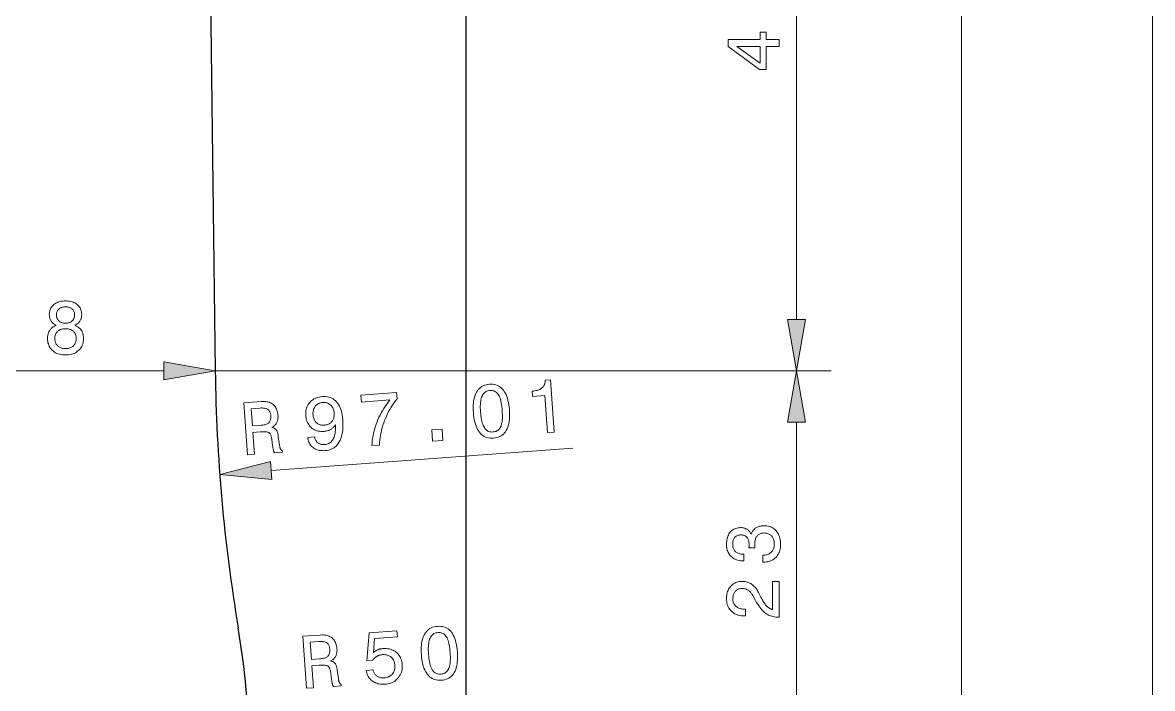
# Model space of a CAD drawing. Extents: x 0 to 297, y 0 to 420.
# Drawn here: x 152.8 to 217.7, y 186.9 to 225.1 of the extents above; entities that cross this region are included whole.
import ezdxf

# ---------------------------------------------------------------- set-up
doc = ezdxf.new("R2010")
doc.units = 0

msp = doc.modelspace()

# ---------------------------------------------------------------- linework, layer by layer
at = {"color": 7, "lineweight": 13}
for p, q in [((206.778, 143.08), (206.778, 335.171)), ((217.747, 139.08), (217.747, 335.171)), ((197.297, 208.08), (197.297, 242.171)), ((136.054, 205.125), (160.946, 205.125)), ((163.9, 205.125), (199.297, 205.125)), ((163.9, 205.125), (199.297, 205.125))]:
    msp.add_line(p, q, dxfattribs=at)
at = {"color": 7, "lineweight": 30}
for p, q in [((163.4, 245.125), (163.9, 205.125)), ((178.325, 142.025), (178.325, 234.025))]:
    msp.add_line(p, q, dxfattribs=at)
at = {"color": 7, "lineweight": 13, "ltscale": 0.427279}
msp.add_line((197.297, 185.08), (197.297, 202.171), dxfattribs=at)
at = {"color": 7, "lineweight": 13, "ltscale": 0.434595}
msp.add_line((167.103, 199.397), (184.44, 200.68), dxfattribs=at)
at = {"color": 7, "lineweight": 13}
for points in [[(196.297, 223.763), (195.555, 223.763), (195.555, 222.445), (195.175, 222.445), (193.364, 223.759), (193.364, 224.151), (195.209, 224.151), (195.209, 224.579), (195.555, 224.579), (195.555, 224.151), (196.297, 224.151)], [(195.209, 222.808), (195.209, 223.763), (193.866, 223.763)], [(154.759, 207.74), (154.72, 207.759), (154.684, 207.779), (154.649, 207.8), (154.616, 207.823), (154.585, 207.847), (154.557, 207.872), (154.53, 207.899), (154.505, 207.927), (154.482, 207.956), (154.462, 207.987), (154.443, 208.019), (154.426, 208.052), (154.411, 208.087), (154.398, 208.123), (154.387, 208.161), (154.378, 208.2), (154.371, 208.24), (154.366, 208.282), (154.363, 208.326), (154.362, 208.371), (154.365, 208.438), (154.373, 208.503), (154.386, 208.565), (154.404, 208.625), (154.427, 208.682), (154.455, 208.737), (154.489, 208.789), (154.528, 208.838), (154.572, 208.885), (154.621, 208.929), (154.674, 208.97), (154.73, 209.007), (154.79, 209.039), (154.852, 209.067), (154.918, 209.09), (154.987, 209.11), (155.059, 209.125), (155.134, 209.136), (155.213, 209.142), (155.294, 209.144), (155.376, 209.142), (155.455, 209.136), (155.53, 209.125), (155.602, 209.11), (155.671, 209.09), (155.737, 209.067), (155.8, 209.039), (155.859, 209.007), (155.915, 208.97), (155.968, 208.929), (156.017, 208.885), (156.06, 208.838), (156.099, 208.789), (156.132, 208.737), (156.16, 208.682), (156.183, 208.625), (156.201, 208.565), (156.214, 208.503), (156.221, 208.438), (156.224, 208.371), (156.223, 208.325), (156.22, 208.282), (156.215, 208.239), (156.208, 208.199), (156.2, 208.159), (156.189, 208.121), (156.176, 208.085), (156.162, 208.05), (156.145, 208.017), (156.127, 207.985), (156.107, 207.954), (156.084, 207.925), (156.06, 207.897), (156.033, 207.871), (156.004, 207.846), (155.973, 207.822), (155.941, 207.799), (155.906, 207.778), (155.869, 207.759), (155.83, 207.74), (155.878, 207.721), (155.924, 207.699), (155.967, 207.676), (156.008, 207.65), (156.046, 207.623), (156.082, 207.593), (156.116, 207.562), (156.147, 207.528), (156.176, 207.493), (156.202, 207.456), (156.226, 207.416), (156.247, 207.375), (156.266, 207.333), (156.282, 207.288), (156.296, 207.242), (156.307, 207.194), (156.316, 207.145), (156.322, 207.093), (156.326, 207.04), (156.327, 206.985), (156.325, 206.901), (156.316, 206.82), (156.302, 206.742), (156.283, 206.668), (156.257, 206.597), (156.227, 206.53), (156.19, 206.466), (156.149, 206.406), (156.101, 206.349), (156.048, 206.296), (155.99, 206.247), (155.928, 206.203), (155.863, 206.165), (155.793, 206.131), (155.72, 206.103), (155.643, 206.08), (155.561, 206.062), (155.476, 206.049), (155.387, 206.041), (155.294, 206.039), (155.201, 206.041), (155.112, 206.049), (155.027, 206.062), (154.946, 206.08), (154.869, 206.103), (154.796, 206.131), (154.726, 206.165), (154.661, 206.203), (154.599, 206.247), (154.542, 206.296), (154.489, 206.349), (154.441, 206.406), (154.4, 206.466), (154.364, 206.53), (154.333, 206.597), (154.308, 206.668), (154.288, 206.742), (154.275, 206.82), (154.266, 206.901), (154.263, 206.985), (154.265, 207.04), (154.268, 207.093), (154.275, 207.145), (154.283, 207.194), (154.295, 207.242), (154.309, 207.288), (154.325, 207.333), (154.344, 207.375), (154.365, 207.416), (154.389, 207.456), (154.415, 207.493), (154.444, 207.528), (154.475, 207.562), (154.508, 207.593), (154.544, 207.623), (154.582, 207.65), (154.623, 207.676), (154.666, 207.699), (154.711, 207.721)], [(154.774, 208.337), (154.775, 208.295), (154.779, 208.254), (154.786, 208.215), (154.796, 208.178), (154.809, 208.143), (154.825, 208.109), (154.843, 208.077), (154.865, 208.047), (154.889, 208.018), (154.916, 207.991), (154.945, 207.966), (154.977, 207.944), (155.01, 207.924), (155.045, 207.907), (155.082, 207.893), (155.12, 207.881), (155.161, 207.872), (155.204, 207.866), (155.248, 207.862), (155.294, 207.86), (155.341, 207.862), (155.386, 207.866), (155.429, 207.872), (155.47, 207.881), (155.509, 207.893), (155.546, 207.907), (155.581, 207.924), (155.614, 207.944), (155.645, 207.966), (155.675, 207.991), (155.702, 208.018), (155.726, 208.047), (155.747, 208.077), (155.766, 208.109), (155.782, 208.143), (155.794, 208.178), (155.804, 208.215), (155.811, 208.254), (155.816, 208.295), (155.817, 208.337), (155.816, 208.379), (155.812, 208.419), (155.805, 208.458), (155.795, 208.494), (155.782, 208.529), (155.767, 208.562), (155.749, 208.593), (155.728, 208.622), (155.704, 208.65), (155.678, 208.675), (155.649, 208.699), (155.618, 208.72), (155.585, 208.738), (155.55, 208.754), (155.512, 208.768), (155.473, 208.779), (155.432, 208.787), (155.388, 208.794), (155.342, 208.797), (155.294, 208.799), (155.247, 208.797), (155.201, 208.794), (155.158, 208.787), (155.117, 208.779), (155.078, 208.768), (155.041, 208.754), (155.005, 208.738), (154.972, 208.72), (154.942, 208.699), (154.913, 208.675), (154.886, 208.65), (154.863, 208.622), (154.842, 208.593), (154.824, 208.562), (154.808, 208.529), (154.796, 208.494), (154.786, 208.458), (154.779, 208.419), (154.775, 208.379)], [(196.776, 208.08), (197.297, 205.125), (197.818, 208.08)], [(154.679, 206.994), (154.68, 206.94), (154.685, 206.889), (154.694, 206.84), (154.705, 206.793), (154.72, 206.749), (154.738, 206.706), (154.76, 206.666), (154.785, 206.629), (154.813, 206.594), (154.844, 206.561), (154.878, 206.53), (154.915, 206.503), (154.954, 206.479), (154.996, 206.459), (155.039, 206.441), (155.086, 206.427), (155.134, 206.416), (155.185, 206.408), (155.239, 206.403), (155.294, 206.401), (155.35, 206.403), (155.404, 206.408), (155.455, 206.416), (155.504, 206.427), (155.551, 206.441), (155.595, 206.459), (155.636, 206.479), (155.675, 206.503), (155.712, 206.53), (155.747, 206.561), (155.778, 206.594), (155.806, 206.629), (155.831, 206.666), (155.852, 206.706), (155.871, 206.749), (155.886, 206.793), (155.897, 206.84), (155.905, 206.889), (155.91, 206.94), (155.912, 206.994), (155.91, 207.044), (155.905, 207.092), (155.897, 207.137), (155.886, 207.181), (155.871, 207.222), (155.853, 207.262), (155.831, 207.299), (155.807, 207.334), (155.779, 207.367), (155.748, 207.398), (155.713, 207.426), (155.677, 207.451), (155.638, 207.473), (155.596, 207.493), (155.552, 207.509), (155.505, 207.522), (155.456, 207.533), (155.405, 207.54), (155.351, 207.545), (155.294, 207.546), (155.238, 207.545), (155.184, 207.54), (155.133, 207.533), (155.084, 207.522), (155.038, 207.509), (154.994, 207.493), (154.953, 207.473), (154.914, 207.451), (154.877, 207.426), (154.843, 207.398), (154.812, 207.367), (154.784, 207.334), (154.759, 207.299), (154.738, 207.262), (154.72, 207.222), (154.705, 207.181), (154.693, 207.137), (154.685, 207.092), (154.68, 207.044)], [(160.946, 204.604), (163.9, 205.125), (160.946, 205.646)], [(182.988, 201.575), (182.83, 203.703), (182.132, 203.651), (182.11, 203.956), (182.185, 203.964), (182.255, 203.974), (182.322, 203.987), (182.384, 204.002), (182.442, 204.019), (182.496, 204.039), (182.546, 204.061), (182.592, 204.085), (182.634, 204.111), (182.671, 204.14), (182.705, 204.172), (182.736, 204.206), (182.763, 204.244), (182.787, 204.284), (182.808, 204.328), (182.826, 204.375), (182.84, 204.425), (182.851, 204.478), (182.859, 204.534), (182.864, 204.593), (183.156, 204.615), (183.379, 201.604)], [(197.818, 202.171), (197.297, 205.125), (196.776, 202.171)], [(172.898, 200.828), (172.909, 200.973), (172.924, 201.116), (172.943, 201.258), (172.966, 201.397), (172.994, 201.536), (173.026, 201.672), (173.062, 201.806), (173.102, 201.939), (173.147, 202.071), (173.195, 202.2), (173.248, 202.328), (173.306, 202.456), (173.368, 202.583), (173.436, 202.709), (173.507, 202.834), (173.584, 202.959), (173.665, 203.083), (173.751, 203.206), (173.841, 203.329), (173.937, 203.451), (172.301, 203.329), (172.272, 203.723), (174.322, 203.874), (174.348, 203.517), (174.256, 203.398), (174.169, 203.277), (174.086, 203.155), (174.007, 203.032), (173.932, 202.907), (173.862, 202.781), (173.796, 202.653), (173.735, 202.524), (173.678, 202.394), (173.625, 202.263), (173.576, 202.13), (173.532, 201.995), (173.492, 201.859), (173.457, 201.721), (173.425, 201.581), (173.398, 201.44), (173.376, 201.298), (173.357, 201.154), (173.343, 201.008), (173.333, 200.861)], [(178.73, 202.727), (178.721, 202.875), (178.719, 203.017), (178.722, 203.152), (178.731, 203.279), (178.746, 203.4), (178.767, 203.514), (178.794, 203.622), (178.827, 203.722), (178.865, 203.815), (178.909, 203.902), (178.959, 203.981), (179.014, 204.053), (179.075, 204.117), (179.141, 204.174), (179.212, 204.223), (179.289, 204.265), (179.372, 204.299), (179.46, 204.325), (179.553, 204.344), (179.651, 204.355), (179.751, 204.359), (179.847, 204.354), (179.938, 204.341), (180.025, 204.32), (180.107, 204.29), (180.185, 204.253), (180.259, 204.207), (180.328, 204.152), (180.393, 204.09), (180.453, 204.019), (180.509, 203.941), (180.56, 203.854), (180.607, 203.76), (180.648, 203.658), (180.685, 203.548), (180.718, 203.43), (180.746, 203.304), (180.769, 203.171), (180.787, 203.029), (180.801, 202.88), (180.809, 202.731), (180.812, 202.589), (180.808, 202.454), (180.8, 202.326), (180.785, 202.205), (180.764, 202.091), (180.738, 201.985), (180.706, 201.885), (180.668, 201.792), (180.624, 201.707), (180.575, 201.628), (180.52, 201.557), (180.46, 201.494), (180.394, 201.438), (180.322, 201.389), (180.245, 201.348), (180.162, 201.315), (180.074, 201.288), (179.98, 201.27), (179.881, 201.258), (179.781, 201.255), (179.686, 201.26), (179.596, 201.273), (179.509, 201.294), (179.427, 201.324), (179.349, 201.361), (179.275, 201.407), (179.206, 201.462), (179.141, 201.524), (179.08, 201.594), (179.023, 201.673), (178.972, 201.759), (178.925, 201.853), (178.883, 201.955), (178.845, 202.064), (178.813, 202.182), (178.785, 202.306), (178.762, 202.439), (178.743, 202.579)], [(179.142, 202.758), (179.152, 202.637), (179.165, 202.524), (179.181, 202.417), (179.199, 202.318), (179.219, 202.225), (179.242, 202.139), (179.268, 202.06), (179.296, 201.988), (179.327, 201.922), (179.36, 201.864), (179.396, 201.811), (179.435, 201.765), (179.477, 201.725), (179.522, 201.691), (179.57, 201.663), (179.621, 201.641), (179.675, 201.624), (179.732, 201.614), (179.792, 201.61), (179.854, 201.612), (179.917, 201.619), (179.976, 201.632), (180.031, 201.65), (180.082, 201.674), (180.129, 201.703), (180.172, 201.738), (180.211, 201.778), (180.247, 201.823), (180.278, 201.874), (180.305, 201.93), (180.329, 201.993), (180.349, 202.061), (180.366, 202.137), (180.379, 202.219), (180.389, 202.308), (180.396, 202.403), (180.399, 202.505), (180.398, 202.613), (180.394, 202.728), (180.386, 202.85), (180.376, 202.971), (180.363, 203.086), (180.348, 203.194), (180.33, 203.294), (180.309, 203.388), (180.287, 203.474), (180.261, 203.553), (180.234, 203.626), (180.203, 203.691), (180.171, 203.749), (180.135, 203.801), (180.097, 203.846), (180.055, 203.886), (180.011, 203.92), (179.963, 203.948), (179.912, 203.97), (179.858, 203.986), (179.801, 203.996), (179.741, 204), (179.678, 203.998), (179.615, 203.99), (179.557, 203.977), (179.502, 203.959), (179.451, 203.935), (179.404, 203.906), (179.361, 203.871), (179.321, 203.83), (179.286, 203.784), (179.254, 203.733), (179.226, 203.676), (179.202, 203.613), (179.181, 203.544), (179.164, 203.468), (179.15, 203.386), (179.14, 203.297), (179.133, 203.202), (179.13, 203.101), (179.13, 202.993), (179.134, 202.878)], [(165.757, 200.3), (165.536, 203.288), (166.535, 203.362), (166.621, 203.366), (166.704, 203.365), (166.783, 203.36), (166.857, 203.35), (166.928, 203.336), (166.995, 203.317), (167.058, 203.293), (167.117, 203.265), (167.173, 203.231), (167.224, 203.194), (167.271, 203.151), (167.314, 203.105), (167.353, 203.054), (167.387, 202.999), (167.417, 202.939), (167.443, 202.875), (167.464, 202.807), (167.481, 202.735), (167.494, 202.658), (167.502, 202.577), (167.505, 202.528), (167.505, 202.481), (167.504, 202.435), (167.5, 202.391), (167.494, 202.348), (167.486, 202.306), (167.476, 202.266), (167.464, 202.227), (167.449, 202.189), (167.433, 202.153), (167.415, 202.118), (167.394, 202.085), (167.372, 202.053), (167.347, 202.023), (167.32, 201.994), (167.292, 201.966), (167.261, 201.94), (167.228, 201.916), (167.194, 201.892), (167.157, 201.871), (167.19, 201.862), (167.221, 201.853), (167.25, 201.842), (167.277, 201.829), (167.303, 201.816), (167.327, 201.801), (167.349, 201.784), (167.369, 201.767), (167.388, 201.748), (167.404, 201.727), (167.42, 201.705), (167.435, 201.678), (167.449, 201.649), (167.462, 201.616), (167.474, 201.579), (167.485, 201.54), (167.496, 201.496), (167.506, 201.45), (167.515, 201.4), (167.523, 201.346), (167.591, 200.863), (167.595, 200.832), (167.6, 200.803), (167.605, 200.776), (167.611, 200.751), (167.616, 200.727), (167.622, 200.705), (167.628, 200.685), (167.635, 200.666), (167.641, 200.65), (167.648, 200.634), (167.655, 200.62), (167.663, 200.607), (167.672, 200.595), (167.681, 200.583), (167.691, 200.573), (167.701, 200.562), (167.712, 200.553), (167.724, 200.545), (167.736, 200.537), (167.749, 200.53), (167.755, 200.448), (167.303, 200.414), (167.296, 200.424), (167.29, 200.435), (167.284, 200.447), (167.277, 200.459), (167.271, 200.473), (167.266, 200.487), (167.26, 200.503), (167.254, 200.52), (167.249, 200.537), (167.244, 200.556), (167.239, 200.576), (167.233, 200.597), (167.228, 200.619), (167.223, 200.643), (167.218, 200.668), (167.214, 200.695), (167.209, 200.723), (167.204, 200.752), (167.2, 200.782), (167.195, 200.814), (167.145, 201.2), (167.137, 201.256), (167.127, 201.308), (167.116, 201.355), (167.103, 201.399), (167.089, 201.438), (167.074, 201.473), (167.057, 201.504), (167.038, 201.531), (167.019, 201.553), (166.997, 201.571), (166.972, 201.586), (166.941, 201.599), (166.904, 201.61), (166.861, 201.618), (166.812, 201.624), (166.756, 201.628), (166.695, 201.63), (166.627, 201.629), (166.553, 201.626), (166.474, 201.621), (166.064, 201.591), (166.157, 200.33)], [(169.219, 201.3), (169.614, 201.33), (169.621, 201.286), (169.63, 201.244), (169.641, 201.205), (169.656, 201.168), (169.672, 201.132), (169.691, 201.1), (169.713, 201.069), (169.737, 201.04), (169.763, 201.014), (169.792, 200.99), (169.824, 200.968), (169.857, 200.949), (169.891, 200.932), (169.928, 200.919), (169.967, 200.907), (170.007, 200.899), (170.05, 200.893), (170.094, 200.89), (170.14, 200.89), (170.188, 200.892), (170.251, 200.9), (170.312, 200.912), (170.369, 200.93), (170.422, 200.953), (170.472, 200.981), (170.519, 201.014), (170.562, 201.052), (170.601, 201.095), (170.638, 201.144), (170.67, 201.197), (170.699, 201.256), (170.725, 201.321), (170.748, 201.39), (170.767, 201.465), (170.783, 201.546), (170.796, 201.632), (170.805, 201.723), (170.812, 201.82), (170.814, 201.922), (170.814, 202.029), (170.79, 201.995), (170.766, 201.963), (170.74, 201.932), (170.713, 201.903), (170.685, 201.875), (170.655, 201.849), (170.624, 201.824), (170.593, 201.8), (170.559, 201.779), (170.525, 201.758), (170.49, 201.74), (170.453, 201.723), (170.416, 201.707), (170.378, 201.693), (170.338, 201.681), (170.298, 201.671), (170.257, 201.662), (170.215, 201.654), (170.172, 201.649), (170.128, 201.644), (170.044, 201.641), (169.963, 201.643), (169.885, 201.651), (169.81, 201.665), (169.738, 201.684), (169.668, 201.709), (169.602, 201.74), (169.538, 201.776), (169.476, 201.818), (169.418, 201.866), (169.363, 201.918), (169.314, 201.974), (169.27, 202.035), (169.23, 202.099), (169.196, 202.167), (169.167, 202.238), (169.142, 202.314), (169.123, 202.394), (169.109, 202.477), (169.1, 202.564), (169.096, 202.652), (169.098, 202.737), (169.106, 202.819), (169.12, 202.899), (169.14, 202.975), (169.166, 203.048), (169.197, 203.118), (169.234, 203.186), (169.278, 203.25), (169.327, 203.311), (169.381, 203.368), (169.439, 203.42), (169.5, 203.467), (169.566, 203.508), (169.635, 203.544), (169.709, 203.575), (169.786, 203.6), (169.867, 203.62), (169.952, 203.635), (170.041, 203.644), (170.144, 203.648), (170.242, 203.644), (170.335, 203.633), (170.425, 203.614), (170.51, 203.587), (170.591, 203.553), (170.667, 203.511), (170.739, 203.462), (170.807, 203.405), (170.87, 203.34), (170.929, 203.268), (170.982, 203.189), (171.03, 203.103), (171.074, 203.011), (171.112, 202.911), (171.145, 202.805), (171.173, 202.692), (171.196, 202.572), (171.214, 202.445), (171.226, 202.311), (171.235, 202.153), (171.237, 202.002), (171.233, 201.857), (171.222, 201.72), (171.205, 201.589), (171.181, 201.466), (171.151, 201.35), (171.115, 201.24), (171.072, 201.138), (171.022, 201.043), (170.966, 200.955), (170.905, 200.876), (170.838, 200.805), (170.765, 200.742), (170.687, 200.688), (170.603, 200.642), (170.513, 200.605), (170.417, 200.576), (170.316, 200.555), (170.209, 200.543), (170.126, 200.539), (170.046, 200.54), (169.968, 200.545), (169.894, 200.556), (169.823, 200.571), (169.756, 200.591), (169.691, 200.615), (169.629, 200.645), (169.571, 200.679), (169.516, 200.718), (169.464, 200.761), (169.418, 200.807), (169.376, 200.857), (169.339, 200.91), (169.307, 200.966), (169.28, 201.026), (169.257, 201.09), (169.24, 201.157), (169.227, 201.227)], [(169.516, 202.599), (169.522, 202.542), (169.531, 202.488), (169.542, 202.437), (169.557, 202.388), (169.575, 202.341), (169.596, 202.297), (169.62, 202.256), (169.648, 202.217), (169.678, 202.181), (169.711, 202.147), (169.747, 202.117), (169.784, 202.09), (169.823, 202.067), (169.865, 202.047), (169.907, 202.031), (169.952, 202.019), (169.999, 202.01), (170.047, 202.005), (170.097, 202.003), (170.15, 202.005), (170.207, 202.011), (170.262, 202.021), (170.314, 202.033), (170.363, 202.049), (170.409, 202.068), (170.452, 202.09), (170.493, 202.115), (170.531, 202.144), (170.566, 202.176), (170.598, 202.211), (170.628, 202.249), (170.653, 202.289), (170.675, 202.332), (170.694, 202.376), (170.709, 202.423), (170.72, 202.473), (170.728, 202.524), (170.733, 202.578), (170.733, 202.635), (170.731, 202.693), (170.725, 202.752), (170.716, 202.808), (170.703, 202.861), (170.688, 202.912), (170.669, 202.96), (170.647, 203.005), (170.622, 203.048), (170.594, 203.088), (170.563, 203.125), (170.528, 203.159), (170.491, 203.19), (170.452, 203.218), (170.411, 203.242), (170.368, 203.262), (170.323, 203.278), (170.275, 203.291), (170.226, 203.299), (170.175, 203.305), (170.122, 203.306), (170.066, 203.304), (170.014, 203.298), (169.963, 203.289), (169.915, 203.276), (169.87, 203.26), (169.826, 203.24), (169.786, 203.217), (169.747, 203.19), (169.711, 203.16), (169.677, 203.127), (169.645, 203.09), (169.617, 203.05), (169.592, 203.008), (169.57, 202.964), (169.552, 202.918), (169.537, 202.87), (169.526, 202.82), (169.518, 202.768), (169.514, 202.714), (169.513, 202.657)], [(166.451, 202.987), (165.963, 202.951), (166.037, 201.957), (166.497, 201.991), (166.565, 201.997), (166.629, 202.005), (166.688, 202.016), (166.743, 202.028), (166.793, 202.042), (166.839, 202.058), (166.88, 202.076), (166.917, 202.096), (166.95, 202.119), (166.978, 202.143), (167.003, 202.169), (167.024, 202.199), (167.043, 202.231), (167.058, 202.266), (167.071, 202.305), (167.08, 202.345), (167.087, 202.389), (167.091, 202.436), (167.091, 202.485), (167.089, 202.538), (167.083, 202.589), (167.076, 202.637), (167.066, 202.682), (167.053, 202.724), (167.038, 202.763), (167.02, 202.798), (167, 202.83), (166.977, 202.859), (166.952, 202.885), (166.924, 202.907), (166.893, 202.927), (166.858, 202.944), (166.82, 202.958), (166.778, 202.97), (166.733, 202.98), (166.684, 202.986), (166.631, 202.99), (166.575, 202.992), (166.514, 202.991)], [(176.388, 201.087), (176.341, 201.728), (176.936, 201.772), (176.983, 201.131)], [(167.065, 199.916), (164.157, 199.179), (167.142, 198.877)], [(195.356, 194.135), (195.356, 194.533), (195.418, 194.536), (195.477, 194.542), (195.533, 194.552), (195.587, 194.564), (195.637, 194.58), (195.685, 194.599), (195.729, 194.621), (195.771, 194.647), (195.81, 194.675), (195.847, 194.707), (195.88, 194.742), (195.909, 194.78), (195.935, 194.82), (195.958, 194.863), (195.977, 194.908), (195.993, 194.957), (196.005, 195.007), (196.013, 195.061), (196.019, 195.117), (196.02, 195.176), (196.019, 195.234), (196.014, 195.289), (196.006, 195.342), (195.995, 195.392), (195.981, 195.44), (195.964, 195.485), (195.943, 195.528), (195.919, 195.568), (195.892, 195.606), (195.862, 195.641), (195.83, 195.673), (195.794, 195.702), (195.757, 195.728), (195.717, 195.75), (195.675, 195.768), (195.63, 195.784), (195.583, 195.796), (195.534, 195.804), (195.482, 195.809), (195.428, 195.811), (195.379, 195.809), (195.332, 195.804), (195.287, 195.796), (195.245, 195.784), (195.205, 195.769), (195.167, 195.751), (195.131, 195.729), (195.097, 195.704), (195.066, 195.675), (195.037, 195.643), (195.01, 195.608), (194.986, 195.571), (194.965, 195.53), (194.947, 195.487), (194.932, 195.442), (194.919, 195.393), (194.909, 195.342), (194.902, 195.288), (194.898, 195.231), (194.897, 195.172), (194.897, 195.164), (194.897, 195.155), (194.897, 195.146), (194.897, 195.138), (194.897, 195.129), (194.898, 195.12), (194.898, 195.111), (194.898, 195.102), (194.898, 195.093), (194.899, 195.084), (194.899, 195.074), (194.9, 195.064), (194.9, 195.053), (194.901, 195.042), (194.902, 195.03), (194.902, 195.017), (194.903, 195.004), (194.904, 194.99), (194.904, 194.976), (194.905, 194.961), (194.566, 194.961), (194.566, 194.97), (194.567, 194.98), (194.567, 194.989), (194.567, 194.998), (194.568, 195.007), (194.568, 195.015), (194.568, 195.024), (194.568, 195.033), (194.569, 195.041), (194.569, 195.05), (194.569, 195.058), (194.569, 195.066), (194.569, 195.075), (194.57, 195.083), (194.57, 195.09), (194.57, 195.098), (194.57, 195.106), (194.57, 195.113), (194.57, 195.121), (194.57, 195.128), (194.569, 195.184), (194.565, 195.238), (194.56, 195.289), (194.552, 195.336), (194.541, 195.381), (194.529, 195.423), (194.514, 195.461), (194.496, 195.497), (194.477, 195.529), (194.455, 195.559), (194.431, 195.586), (194.404, 195.609), (194.375, 195.63), (194.344, 195.649), (194.31, 195.664), (194.274, 195.677), (194.235, 195.687), (194.194, 195.694), (194.15, 195.698), (194.104, 195.699), (194.06, 195.698), (194.017, 195.694), (193.977, 195.687), (193.939, 195.677), (193.903, 195.665), (193.869, 195.65), (193.837, 195.633), (193.807, 195.612), (193.78, 195.589), (193.754, 195.563), (193.731, 195.535), (193.71, 195.504), (193.692, 195.471), (193.676, 195.435), (193.662, 195.397), (193.651, 195.357), (193.643, 195.314), (193.637, 195.269), (193.633, 195.222), (193.632, 195.172), (193.633, 195.116), (193.638, 195.063), (193.646, 195.012), (193.658, 194.965), (193.672, 194.92), (193.69, 194.878), (193.711, 194.838), (193.736, 194.802), (193.763, 194.768), (193.794, 194.737), (193.828, 194.708), (193.865, 194.683), (193.905, 194.661), (193.948, 194.642), (193.994, 194.625), (194.044, 194.612), (194.096, 194.601), (194.151, 194.594), (194.209, 194.59), (194.271, 194.588), (194.271, 194.204), (194.241, 194.204), (194.155, 194.207), (194.072, 194.215), (193.993, 194.227), (193.917, 194.245), (193.845, 194.268), (193.777, 194.297), (193.712, 194.33), (193.651, 194.368), (193.593, 194.412), (193.539, 194.461), (193.489, 194.514), (193.445, 194.57), (193.406, 194.63), (193.372, 194.694), (193.343, 194.761), (193.319, 194.832), (193.301, 194.906), (193.288, 194.984), (193.28, 195.066), (193.278, 195.151), (193.28, 195.241), (193.286, 195.327), (193.297, 195.408), (193.312, 195.486), (193.331, 195.559), (193.354, 195.628), (193.382, 195.693), (193.414, 195.754), (193.45, 195.811), (193.491, 195.864), (193.535, 195.912), (193.582, 195.955), (193.634, 195.993), (193.688, 196.025), (193.746, 196.053), (193.807, 196.076), (193.871, 196.094), (193.939, 196.106), (194.01, 196.114), (194.085, 196.117), (194.128, 196.116), (194.169, 196.113), (194.21, 196.108), (194.249, 196.101), (194.286, 196.093), (194.323, 196.082), (194.358, 196.07), (194.392, 196.055), (194.425, 196.039), (194.456, 196.021), (194.486, 196.001), (194.515, 195.979), (194.542, 195.955), (194.567, 195.929), (194.592, 195.902), (194.614, 195.873), (194.635, 195.841), (194.655, 195.808), (194.673, 195.774), (194.69, 195.737), (194.709, 195.784), (194.73, 195.829), (194.752, 195.872), (194.777, 195.912), (194.803, 195.95), (194.832, 195.986), (194.863, 196.019), (194.895, 196.05), (194.93, 196.079), (194.966, 196.105), (195.005, 196.129), (195.045, 196.15), (195.087, 196.169), (195.13, 196.185), (195.176, 196.199), (195.223, 196.21), (195.271, 196.219), (195.322, 196.225), (195.374, 196.229), (195.428, 196.23), (195.513, 196.227), (195.594, 196.219), (195.672, 196.204), (195.746, 196.183), (195.818, 196.157), (195.885, 196.124), (195.949, 196.086), (196.01, 196.042), (196.068, 195.991), (196.122, 195.935), (196.171, 195.874), (196.216, 195.809), (196.255, 195.741), (196.289, 195.668), (196.318, 195.592), (196.341, 195.511), (196.36, 195.427), (196.373, 195.339), (196.38, 195.247), (196.383, 195.151), (196.38, 195.06), (196.372, 194.973), (196.359, 194.89), (196.34, 194.81), (196.315, 194.734), (196.285, 194.662), (196.25, 194.594), (196.209, 194.529), (196.163, 194.468), (196.111, 194.411), (196.055, 194.359), (195.995, 194.312), (195.932, 194.27), (195.865, 194.234), (195.794, 194.204), (195.719, 194.179), (195.642, 194.16), (195.56, 194.146), (195.475, 194.138), (195.386, 194.135)], [(196.297, 190.973), (196.284, 190.973), (196.196, 190.975), (196.112, 190.981), (196.03, 190.991), (195.952, 191.006), (195.876, 191.024), (195.803, 191.047), (195.733, 191.074), (195.666, 191.105), (195.602, 191.14), (195.541, 191.179), (195.481, 191.224), (195.422, 191.275), (195.362, 191.333), (195.303, 191.398), (195.244, 191.469), (195.185, 191.547), (195.126, 191.632), (195.067, 191.723), (195.008, 191.821), (194.949, 191.925), (194.81, 192.181), (194.785, 192.225), (194.759, 192.267), (194.733, 192.307), (194.706, 192.344), (194.678, 192.379), (194.65, 192.411), (194.621, 192.441), (194.592, 192.469), (194.562, 192.493), (194.531, 192.516), (194.499, 192.536), (194.467, 192.554), (194.433, 192.569), (194.398, 192.583), (194.363, 192.595), (194.326, 192.604), (194.288, 192.612), (194.249, 192.617), (194.209, 192.62), (194.167, 192.621), (194.121, 192.62), (194.076, 192.615), (194.033, 192.606), (193.991, 192.595), (193.952, 192.58), (193.914, 192.562), (193.879, 192.541), (193.845, 192.517), (193.813, 192.489), (193.783, 192.458), (193.755, 192.424), (193.73, 192.388), (193.708, 192.35), (193.689, 192.309), (193.673, 192.267), (193.659, 192.222), (193.649, 192.175), (193.642, 192.125), (193.638, 192.074), (193.636, 192.02), (193.638, 191.967), (193.643, 191.916), (193.653, 191.867), (193.666, 191.821), (193.682, 191.777), (193.703, 191.735), (193.727, 191.696), (193.755, 191.659), (193.786, 191.624), (193.822, 191.591), (193.86, 191.561), (193.901, 191.535), (193.945, 191.511), (193.992, 191.491), (194.042, 191.473), (194.094, 191.459), (194.149, 191.448), (194.207, 191.44), (194.268, 191.436), (194.332, 191.434), (194.368, 191.434), (194.368, 191.042), (194.306, 191.042), (194.214, 191.045), (194.125, 191.053), (194.04, 191.066), (193.959, 191.085), (193.881, 191.11), (193.808, 191.139), (193.739, 191.174), (193.674, 191.215), (193.612, 191.261), (193.555, 191.312), (193.502, 191.368), (193.455, 191.428), (193.413, 191.491), (193.377, 191.559), (193.347, 191.63), (193.322, 191.705), (193.303, 191.784), (193.289, 191.866), (193.28, 191.953), (193.278, 192.043), (193.28, 192.13), (193.288, 192.214), (193.3, 192.294), (193.317, 192.371), (193.339, 192.444), (193.366, 192.514), (193.399, 192.58), (193.436, 192.643), (193.477, 192.703), (193.524, 192.759), (193.575, 192.811), (193.629, 192.858), (193.686, 192.898), (193.746, 192.934), (193.809, 192.964), (193.876, 192.989), (193.945, 193.008), (194.017, 193.021), (194.093, 193.03), (194.172, 193.032), (194.233, 193.031), (194.292, 193.026), (194.351, 193.018), (194.407, 193.007), (194.462, 192.992), (194.516, 192.975), (194.568, 192.954), (194.618, 192.93), (194.667, 192.902), (194.714, 192.872), (194.76, 192.838), (194.805, 192.801), (194.849, 192.761), (194.891, 192.717), (194.932, 192.67), (194.972, 192.619), (195.01, 192.565), (195.047, 192.508), (195.083, 192.447), (195.118, 192.383), (195.247, 192.13), (195.284, 192.06), (195.32, 191.994), (195.356, 191.932), (195.391, 191.874), (195.425, 191.82), (195.459, 191.771), (195.492, 191.725), (195.524, 191.683), (195.555, 191.646), (195.586, 191.612), (195.617, 191.582), (195.648, 191.554), (195.68, 191.528), (195.713, 191.504), (195.747, 191.482), (195.781, 191.462), (195.816, 191.445), (195.852, 191.429), (195.888, 191.416), (195.926, 191.405), (195.926, 193.032), (196.297, 193.032)], [(175.74, 188.822), (175.732, 188.97), (175.73, 189.112), (175.734, 189.247), (175.743, 189.374), (175.759, 189.495), (175.78, 189.609), (175.807, 189.716), (175.84, 189.817), (175.879, 189.91), (175.923, 189.996), (175.973, 190.076), (176.029, 190.147), (176.089, 190.211), (176.156, 190.268), (176.227, 190.317), (176.305, 190.358), (176.387, 190.392), (176.475, 190.418), (176.568, 190.436), (176.667, 190.447), (176.767, 190.45), (176.862, 190.445), (176.953, 190.432), (177.04, 190.41), (177.122, 190.381), (177.2, 190.343), (177.274, 190.297), (177.343, 190.242), (177.407, 190.18), (177.467, 190.109), (177.523, 190.03), (177.574, 189.943), (177.62, 189.849), (177.661, 189.746), (177.698, 189.636), (177.73, 189.518), (177.757, 189.393), (177.78, 189.259), (177.798, 189.118), (177.811, 188.968), (177.819, 188.819), (177.821, 188.677), (177.818, 188.542), (177.808, 188.414), (177.793, 188.293), (177.772, 188.18), (177.745, 188.073), (177.713, 187.973), (177.675, 187.881), (177.631, 187.795), (177.581, 187.717), (177.526, 187.646), (177.465, 187.583), (177.399, 187.527), (177.327, 187.479), (177.25, 187.438), (177.167, 187.405), (177.079, 187.379), (176.985, 187.361), (176.886, 187.35), (176.786, 187.347), (176.691, 187.352), (176.601, 187.365), (176.514, 187.387), (176.432, 187.416), (176.355, 187.454), (176.281, 187.501), (176.212, 187.555), (176.147, 187.618), (176.086, 187.688), (176.03, 187.767), (175.979, 187.854), (175.932, 187.948), (175.89, 188.05), (175.853, 188.159), (175.821, 188.276), (175.793, 188.401), (175.771, 188.534), (175.753, 188.674)], [(169.14, 186.889), (168.929, 189.877), (169.928, 189.948), (170.014, 189.952), (170.097, 189.951), (170.175, 189.946), (170.25, 189.936), (170.321, 189.921), (170.387, 189.902), (170.45, 189.878), (170.51, 189.849), (170.565, 189.816), (170.616, 189.778), (170.663, 189.735), (170.706, 189.689), (170.744, 189.638), (170.779, 189.582), (170.808, 189.523), (170.834, 189.459), (170.855, 189.391), (170.872, 189.318), (170.884, 189.241), (170.892, 189.16), (170.895, 189.112), (170.895, 189.064), (170.893, 189.019), (170.889, 188.974), (170.883, 188.931), (170.875, 188.89), (170.865, 188.849), (170.853, 188.81), (170.838, 188.773), (170.822, 188.737), (170.803, 188.702), (170.782, 188.669), (170.76, 188.637), (170.735, 188.606), (170.708, 188.578), (170.68, 188.55), (170.649, 188.524), (170.616, 188.5), (170.581, 188.477), (170.545, 188.455), (170.577, 188.447), (170.608, 188.437), (170.637, 188.426), (170.665, 188.413), (170.69, 188.4), (170.714, 188.384), (170.736, 188.368), (170.756, 188.35), (170.775, 188.331), (170.792, 188.311), (170.807, 188.288), (170.822, 188.262), (170.835, 188.232), (170.848, 188.199), (170.861, 188.163), (170.872, 188.123), (170.883, 188.08), (170.892, 188.033), (170.901, 187.983), (170.909, 187.929), (170.975, 187.446), (170.98, 187.415), (170.984, 187.386), (170.989, 187.359), (170.995, 187.334), (171, 187.31), (171.006, 187.288), (171.012, 187.268), (171.018, 187.249), (171.025, 187.232), (171.032, 187.217), (171.039, 187.203), (171.047, 187.19), (171.055, 187.178), (171.064, 187.166), (171.074, 187.155), (171.084, 187.145), (171.095, 187.136), (171.107, 187.127), (171.119, 187.119), (171.132, 187.112), (171.138, 187.03), (170.686, 186.998), (170.679, 187.008), (170.673, 187.019), (170.667, 187.03), (170.66, 187.043), (170.654, 187.057), (170.649, 187.071), (170.643, 187.087), (170.638, 187.104), (170.632, 187.121), (170.627, 187.14), (170.622, 187.16), (170.617, 187.181), (170.612, 187.203), (170.607, 187.227), (170.602, 187.252), (170.597, 187.279), (170.593, 187.307), (170.588, 187.336), (170.584, 187.367), (170.579, 187.399), (170.531, 187.784), (170.523, 187.84), (170.513, 187.892), (170.502, 187.94), (170.489, 187.983), (170.475, 188.023), (170.46, 188.058), (170.443, 188.089), (170.425, 188.115), (170.405, 188.138), (170.384, 188.156), (170.359, 188.171), (170.328, 188.184), (170.291, 188.195), (170.248, 188.203), (170.198, 188.21), (170.143, 188.214), (170.082, 188.216), (170.014, 188.215), (169.94, 188.213), (169.86, 188.208), (169.45, 188.179), (169.539, 186.917)], [(169.842, 189.574), (169.354, 189.54), (169.424, 188.545), (169.885, 188.578), (169.953, 188.583), (170.017, 188.591), (170.076, 188.601), (170.131, 188.613), (170.181, 188.628), (170.227, 188.644), (170.269, 188.662), (170.306, 188.682), (170.339, 188.704), (170.367, 188.728), (170.391, 188.754), (170.413, 188.784), (170.432, 188.816), (170.447, 188.851), (170.46, 188.889), (170.47, 188.93), (170.476, 188.974), (170.48, 189.021), (170.481, 189.07), (170.478, 189.122), (170.473, 189.174), (170.466, 189.222), (170.456, 189.267), (170.443, 189.309), (170.428, 189.347), (170.411, 189.383), (170.39, 189.415), (170.368, 189.444), (170.343, 189.47), (170.315, 189.492), (170.284, 189.512), (170.25, 189.529), (170.212, 189.544), (170.17, 189.556), (170.124, 189.565), (170.075, 189.572), (170.022, 189.577), (169.966, 189.578), (169.906, 189.578)], [(172.568, 187.915), (172.968, 187.944), (172.979, 187.898), (172.993, 187.856), (173.009, 187.815), (173.028, 187.777), (173.049, 187.74), (173.072, 187.706), (173.097, 187.675), (173.125, 187.645), (173.155, 187.618), (173.188, 187.592), (173.222, 187.57), (173.258, 187.55), (173.296, 187.533), (173.335, 187.518), (173.375, 187.507), (173.418, 187.498), (173.461, 187.492), (173.507, 187.488), (173.554, 187.488), (173.602, 187.49), (173.661, 187.496), (173.717, 187.505), (173.771, 187.518), (173.822, 187.535), (173.87, 187.555), (173.916, 187.578), (173.959, 187.605), (174, 187.635), (174.037, 187.669), (174.073, 187.707), (174.105, 187.747), (174.133, 187.789), (174.158, 187.834), (174.178, 187.88), (174.195, 187.928), (174.208, 187.979), (174.217, 188.031), (174.222, 188.086), (174.224, 188.143), (174.222, 188.201), (174.216, 188.261), (174.206, 188.318), (174.193, 188.372), (174.177, 188.423), (174.157, 188.472), (174.134, 188.518), (174.107, 188.561), (174.077, 188.602), (174.044, 188.639), (174.007, 188.674), (173.967, 188.706), (173.925, 188.734), (173.88, 188.758), (173.834, 188.778), (173.785, 188.795), (173.734, 188.808), (173.681, 188.817), (173.625, 188.822), (173.568, 188.823), (173.508, 188.821), (173.473, 188.818), (173.44, 188.813), (173.406, 188.807), (173.374, 188.8), (173.342, 188.792), (173.311, 188.782), (173.281, 188.771), (173.251, 188.758), (173.222, 188.744), (173.194, 188.729), (173.167, 188.712), (173.14, 188.694), (173.114, 188.675), (173.09, 188.655), (173.065, 188.633), (173.042, 188.61), (173.02, 188.586), (172.998, 188.56), (172.977, 188.533), (172.957, 188.505), (172.615, 188.481), (172.738, 190.083), (174.336, 190.196), (174.361, 189.843), (173.051, 189.75), (172.988, 188.936), (173.009, 188.956), (173.03, 188.975), (173.052, 188.994), (173.076, 189.011), (173.099, 189.028), (173.124, 189.044), (173.15, 189.059), (173.176, 189.073), (173.203, 189.086), (173.232, 189.098), (173.26, 189.11), (173.29, 189.12), (173.32, 189.13), (173.35, 189.138), (173.382, 189.146), (173.413, 189.153), (173.446, 189.159), (173.479, 189.163), (173.512, 189.167), (173.547, 189.17), (173.637, 189.174), (173.724, 189.172), (173.809, 189.164), (173.889, 189.15), (173.967, 189.131), (174.042, 189.106), (174.113, 189.076), (174.181, 189.039), (174.246, 188.997), (174.307, 188.949), (174.365, 188.897), (174.417, 188.84), (174.463, 188.78), (174.504, 188.716), (174.54, 188.648), (174.571, 188.576), (174.596, 188.501), (174.615, 188.422), (174.63, 188.339), (174.639, 188.252), (174.642, 188.159), (174.64, 188.07), (174.631, 187.983), (174.616, 187.9), (174.594, 187.82), (174.567, 187.743), (174.533, 187.67), (174.493, 187.599), (174.447, 187.532), (174.395, 187.467), (174.338, 187.408), (174.276, 187.353), (174.211, 187.305), (174.141, 187.262), (174.068, 187.224), (173.991, 187.192), (173.909, 187.166), (173.824, 187.145), (173.734, 187.13), (173.641, 187.12), (173.557, 187.117), (173.477, 187.118), (173.399, 187.125), (173.323, 187.136), (173.25, 187.153), (173.179, 187.174), (173.111, 187.201), (173.046, 187.232), (172.983, 187.268), (172.923, 187.31), (172.866, 187.355), (172.814, 187.404), (172.767, 187.456), (172.724, 187.512), (172.686, 187.57), (172.653, 187.633), (172.625, 187.698), (172.601, 187.767), (172.582, 187.84)], [(176.152, 188.851), (176.162, 188.731), (176.174, 188.618), (176.19, 188.511), (176.207, 188.411), (176.228, 188.318), (176.25, 188.232), (176.276, 188.153), (176.304, 188.081), (176.334, 188.015), (176.367, 187.957), (176.403, 187.904), (176.442, 187.858), (176.484, 187.818), (176.529, 187.783), (176.576, 187.755), (176.627, 187.733), (176.681, 187.716), (176.738, 187.706), (176.798, 187.701), (176.861, 187.703), (176.924, 187.71), (176.982, 187.723), (177.037, 187.741), (177.088, 187.765), (177.136, 187.794), (177.179, 187.828), (177.218, 187.868), (177.254, 187.913), (177.285, 187.964), (177.313, 188.02), (177.337, 188.082), (177.357, 188.151), (177.374, 188.227), (177.388, 188.309), (177.398, 188.397), (177.405, 188.492), (177.408, 188.594), (177.408, 188.703), (177.404, 188.818), (177.397, 188.939), (177.387, 189.061), (177.374, 189.176), (177.359, 189.283), (177.342, 189.384), (177.322, 189.478), (177.299, 189.564), (177.274, 189.643), (177.247, 189.716), (177.217, 189.781), (177.184, 189.839), (177.149, 189.891), (177.111, 189.937), (177.069, 189.977), (177.025, 190.011), (176.977, 190.039), (176.926, 190.061), (176.872, 190.077), (176.815, 190.087), (176.755, 190.091), (176.692, 190.09), (176.63, 190.083), (176.571, 190.07), (176.516, 190.051), (176.465, 190.028), (176.418, 189.998), (176.375, 189.964), (176.335, 189.923), (176.299, 189.877), (176.267, 189.826), (176.239, 189.769), (176.215, 189.707), (176.194, 189.637), (176.176, 189.562), (176.162, 189.479), (176.152, 189.391), (176.145, 189.296), (176.141, 189.194), (176.141, 189.086), (176.145, 188.972)]]:
    msp.add_lwpolyline(points, close=True, dxfattribs=at)
at = {"color": 7, "lineweight": 30}
for centre, radius, start, end in [((260.905, 206.338), 97.013, 180.71615, 189.47964), ((115.9, 182.125), 50, 0, 9.47964)]:
    msp.add_arc(centre, radius, start, end, dxfattribs=at)
at = {"color": 7, "lineweight": 13}
for points in [[(196.776, 208.08), (197.297, 205.125), (196.776, 208.08), (197.818, 208.08)], [(160.946, 204.604), (163.9, 205.125), (160.946, 204.604), (160.946, 205.646)], [(197.818, 202.171), (197.297, 205.125), (197.818, 202.171), (196.776, 202.171)], [(167.065, 199.916), (164.157, 199.179), (167.065, 199.916), (167.142, 198.877)]]:
    msp.add_solid(points, dxfattribs=at)

doc.saveas('drawing.dxf')
